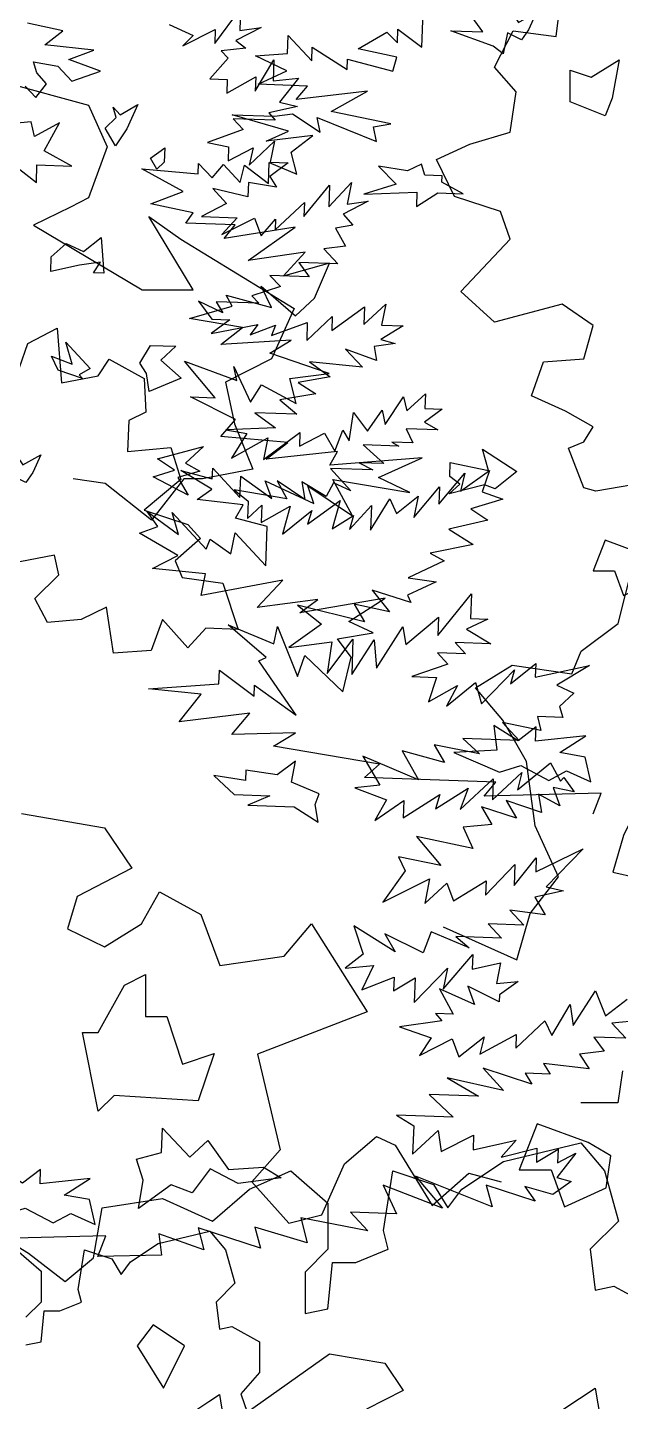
# Model space of a CAD drawing. Header units: inches. Extents: x -11 to 128, y 7 to 56.
# Drawn here: x 14.742 to 14.9422, y 23.3199 to 23.7842 of the extents above; entities that cross this region are included whole.
import ezdxf

# ---------------------------------------------------------------- set-up
doc = ezdxf.new("R2010")
doc.units = ezdxf.units.IN
doc.header["$MEASUREMENT"] = 0
doc.layers.add('CAY', color=94, linetype='Continuous')
doc.layers.add('CAY-3', color=61, linetype='Continuous')
picture_1 = doc.add_image_def('image1.jpg', size_in_pixel=(1680, 1093))

# ---------------------------------------------------------------- blocks, each defined once
blk = doc.blocks.new('A$C76451831')
at = {"layer": 'CAY'}
for p, q in [((3306.5, 1682.6), (3317.1, 1724.4)), ((3278.8, 1661.9), (3306.5, 1682.6)), ((3271.7, 1644.8), (3278.8, 1661.9)), ((3199.2, 1634.2), (3226.9, 1651.3)), ((3226.9, 1651.3), (3271.7, 1644.8)), ((3219.8, 1610), (3199.2, 1634.2)), ((3237.5, 1578.7), (3219.8, 1610)), ((3244, 1530.4), (3237.5, 1578.7)), ((2857.6, 1539.7), (2920.1, 1529)), ((2920.1, 1529), (2940.8, 1498.4)), ((3261.7, 1492), (3244, 1530.4)), ((2940.8, 1498.4), (2899.5, 1477.1)), ((3240.4, 1464.3), (3261.7, 1492)), ((2947.9, 1456.5), (2961.4, 1480.7)), ((2961.4, 1480.7), (2992.7, 1463.6)), ((2899.5, 1477.1), (2892.4, 1452.9)), ((2992.7, 1463.6), (3006.8, 1425.2)), ((3230.4, 1429.5), (3240.4, 1464.3)), ((2892.4, 1452.9), (2920.1, 1439.4)), ((2920.1, 1439.4), (2947.9, 1456.5)), ((3055.2, 1432.3), (3075.8, 1456.5)), ((3075.8, 1456.5), (3117.7, 1390.4)), ((3175, 1454.3), (3230.4, 1429.5)), ((3006.8, 1425.2), (3055.2, 1432.3)), ((3117.7, 1390.4), (3035.1, 1358.6)), ((3035.1, 1358.6), (3052.2, 1286.6)), ((3052.2, 1286.6), (3031, 1262.4)), ((5268, 577.1), (5268.9, 603.8)), ((5249.5, 580.4), (5249.9, 590.8)), ((5249.9, 590.8), (5268, 577.1)), ((5166.8, 572.4), (5167.3, 586)), ((5167.3, 586), (5185.2, 566.8)), ((5219.9, 576), (5241.7, 588.4)), ((5241.7, 588.4), (5249.5, 580.4)), ((5142.7, 570.6), (5166.8, 572.4)), ((5166.3, 559.3), (5142.7, 570.6)), ((5185.2, 566.8), (5185.5, 577.2)), ((5185.5, 577.2), (5211.7, 560.4)), ((5249.2, 569.6), (5219.9, 576)), ((5246.1, 559.2), (5249.2, 569.6)), ((5144.7, 549.2), (5166.3, 559.3)), ((5211.7, 560.4), (5212, 568.1)), ((5212, 568.1), (5246.1, 559.2)), ((5181.8, 547.9), (5144.7, 549.2)), ((5173.3, 537.8), (5181.8, 547.9)), ((5227, 544), (5173.3, 537.8)), ((5199.7, 528.7), (5227, 544)), ((5244.7, 519.4), (5199.7, 528.7)), ((5125.3, 526.3), (5157, 525.2)), ((5167.5, 513.9), (5125.3, 526.3)), ((5157, 525.2), (5170.6, 527)), ((5170.6, 527), (5191.5, 513.1)), ((5189.1, 524.1), (5233.8, 506.2)), ((5191.5, 513.1), (5189.1, 524.1)), ((5231.5, 517.1), (5244.7, 519.4)), ((5150.9, 506.4), (5167.5, 513.9)), ((5185.9, 510.6), (5150.9, 506.4)), ((5169.6, 498), (5185.9, 510.6)), ((5233.8, 506.2), (5231.5, 517.1)), ((5174, 481.5), (5169.6, 498)), ((5099.7, 481.8), (5100, 489.5)), ((5100, 489.5), (5110.1, 478.8)), ((5110.1, 478.8), (5118.6, 488.9)), ((5118.6, 488.9), (5131.2, 475.3)), ((5131.2, 475.3), (5134.4, 488.3)), ((5134.4, 488.3), (5152.5, 474.6)), ((5152.5, 474.6), (5153.1, 490.4)), ((5153.1, 490.4), (5174, 481.5)), ((5057.3, 485.6), (5099.7, 481.8)), ((5088.4, 468.6), (5057.3, 485.6)), ((5064.1, 459.1), (5088.4, 468.6)), ((5096, 452.5), (5064.1, 459.1)), ((5062.5, 449.6), (5086.7, 432.5)), ((5090.3, 444.6), (5096, 452.5)), ((5127.4, 443.3), (5090.3, 444.6)), ((5119.3, 433.1), (5127.4, 443.3)), ((5172.7, 441.7), (5119.3, 433.1)), ((5137.3, 416.6), (5172.7, 441.7)), ((5180.2, 422.8), (5137.3, 416.6)), ((5163.7, 404.8), (5180.2, 422.8)), ((5198.4, 414.5), (5163.7, 404.8)), ((5187.1, 388.1), (5198.4, 414.5)), ((5154.7, 381.1), (5147.1, 397.2)), ((5147.1, 397.2), (5173, 375)), ((5120.6, 390.5), (5154.7, 381.1)), ((5125.3, 382.1), (5120.6, 390.5)), ((5173, 375), (5187.1, 388.1)), ((5093.2, 372.8), (5125.3, 382.1)), ((5132.9, 366), (5093.2, 372.8)), ((5171.9, 380.3), (5154.8, 342.6)), ((5116.6, 353.4), (5132.9, 366)), ((5169.7, 356.6), (5116.6, 353.4)), ((5153.5, 346.7), (5169.7, 356.6)), ((5154.8, 342.6), (5120.1, 324.9)), ((5198.3, 331.5), (5153.5, 346.7)), ((5112.4, 313.2), (5089.4, 340.8)), ((5089.4, 340.8), (5128.7, 326.2)), ((5126.4, 336.8), (5139.1, 310)), ((5128.7, 326.2), (5126.4, 336.8)), ((5168.7, 327.6), (5198.3, 331.5)), ((5120.1, 324.9), (5127.1, 293.6)), ((5139.1, 310), (5147.2, 322.9)), ((5147.2, 322.9), (5173.5, 308.8)), ((5173.5, 308.8), (5168.7, 327.6)), ((5093.9, 313.9), (5112.4, 313.2)), ((5127.7, 296.8), (5093.9, 313.9)), ((5116.8, 284), (5127.7, 296.8)), ((5127.1, 293.6), (5140.7, 259.4)), ((5167, 279.6), (5116.8, 284)), ((5150.7, 267), (5167, 279.6)), ((5204.4, 272.8), (5150.7, 267)), ((5198.6, 262.6), (5204.4, 272.8)), ((5140.7, 259.4), (5103, 252.3)), ((5110.3, 252.1), (5110.6, 260.2)), ((5110.6, 260.2), (5131.1, 238.2)), ((5268.1, 267.9), (5198.6, 262.6)), ((5235.4, 253.2), (5268.1, 267.9)), ((5029.8, 248.8), (5005.7, 252.3)), ((5064.6, 221), (5029.8, 248.8)), ((5088.8, 252.3), (5064.6, 221)), ((5110, 244.4), (5086.5, 258.4)), ((5086.5, 258.4), (5110.3, 252.1)), ((5103, 252.3), (5088.8, 252.3)), ((5131.1, 238.2), (5131.7, 254.1)), ((5131.7, 254.1), (5155.1, 237.4)), ((5155.1, 237.4), (5150.1, 250.7)), ((5150.1, 250.7), (5186.7, 233.6)), ((5200.9, 251.6), (5259, 241.9)), ((5215.8, 224.4), (5200.9, 251.6)), ((5259, 241.9), (5235.4, 253.2)), ((5098.9, 236.6), (5110, 244.4)), ((5186.7, 233.6), (5182.2, 246.9)), ((5182.2, 246.9), (5215.8, 224.4)), ((5133.6, 232.7), (5098.9, 236.6)), ((5127.8, 222.5), (5133.6, 232.7)), ((5069.2, 216.4), (5061.4, 227.5)), ((5061.4, 227.5), (5084.8, 210.4)), ((5080, 226.9), (5105.7, 199.2)), ((5084.8, 210.4), (5080, 226.9)), ((5151.6, 216.2), (5127.8, 222.5)), ((5055.4, 211.4), (5069.2, 216.4)), ((5084.3, 194.5), (5055.4, 211.4)), ((5124.2, 195.8), (5127.5, 211.6)), ((5127.5, 211.6), (5150.6, 186.8)), ((5150.6, 186.8), (5151.6, 216.2)), ((5105.7, 199.2), (5108.7, 206.8)), ((5108.7, 206.8), (5124.2, 195.8)), ((5065.3, 184.8), (5084.3, 194.5)), ((5105.1, 180.6), (5065.3, 184.8)), ((5101.8, 164.4), (5105.1, 180.6)), ((5163.4, 175.9), (5101.8, 164.4)), ((5144.1, 155.3), (5163.4, 175.9)), ((5189.6, 161.4), (5144.1, 155.3)), ((5240.4, 162.3), (5176.1, 151.4)), ((5176.1, 151.4), (5189.6, 161.4)), ((5213, 144.7), (5240.4, 162.3)), ((5150.9, 117.8), (5122.3, 142.4)), ((5122.3, 142.4), (5156.7, 128.1)), ((5156.7, 128.1), (5159.4, 141.1)), ((5159.4, 141.1), (5174.4, 103.4)), ((5204.4, 131.8), (5231.3, 136.3)), ((5231.3, 136.3), (5213, 144.7)), ((5214.8, 117.9), (5204.4, 131.8)), ((5145.4, 115.3), (5150.9, 117.8)), ((5173.4, 74.4), (5145.4, 115.3)), ((5174.4, 103.4), (5180, 119.1)), ((5180, 119.1), (5208.5, 91.8)), ((5208.5, 91.8), (5214.8, 117.9)), ((5115.3, 97.8), (5115.7, 108.2)), ((5115.7, 108.2), (5141.7, 88.7)), ((5062.2, 94.2), (5115.3, 97.8)), ((5101.9, 90.1), (5062.2, 94.2)), ((5141.7, 88.7), (5142, 96.8)), ((5142, 96.8), (5173.4, 74.4)), ((5085.3, 69.4), (5101.9, 90.1)), ((5138.6, 75.7), (5085.3, 69.4)), ((5124.9, 59.8), (5138.6, 75.7)), ((5172.9, 60.9), (5124.9, 59.8)), ((5156.3, 51), (5172.9, 60.9)), ((5236, 37.4), (5156.3, 51)), ((5224.8, 27.3), (5236, 37.4)), ((5323.5, 23.9), (5224.8, 27.3)), ((5314.9, 13.3), (5323.5, 23.9)), ((5402.9, 15.7), (5314.9, 13.3)), ((5396.9, 0), (5402.9, 15.7))]:
    blk.add_line(p, q, dxfattribs=at)
for points in [[(3369.9, 1515.3), (3365.9, 1547), (3338.2, 1527.2), (3318.4, 1539), (3310.5, 1523.2), (3302.6, 1495.5), (3338.2, 1487.6), (3354, 1495.5)], [(2935.2, 1410.5), (2951, 1418.5), (2951, 1386.8), (2966.9, 1386.8), (2978.8, 1351.1), (3002.5, 1359.1), (2990.6, 1323.4), (2927.3, 1327.4), (2915.4, 1315.5), (2903.5, 1374.9), (2915.4, 1374.9)], [(1795.5, 989.9), (1795.5, 1013.7), (1811.3, 1008.4), (1832.5, 1021.6), (1827.2, 992.6), (1821.9, 979.4)], [(1445.7, 970.1), (1454.1, 978), (1451.7, 985.8), (1456.9, 980.2), (1470.4, 987.9), (1462, 969.6), (1453.4, 956.7)], [(1444.6, 860.9), (1436.9, 861.2), (1442.2, 869.2), (1426.3, 867), (1404.8, 862.3), (1405.2, 873.2), (1416.4, 883.2), (1429.3, 877.3), (1442.8, 887.7)], [(1428.7, 781.7), (1410.3, 787.8), (1405.3, 798.4), (1420.9, 792.4), (1416.1, 808.9), (1434.4, 789.2), (1426.1, 784.5)], [(1476.9, 785.4), (1471.7, 793.3), (1479.9, 806.6), (1498.9, 806), (1487.6, 795.5), (1503, 781.8), (1478.7, 771.8)], [(1364.6, 698.7), (1332.9, 710.2), (1356.9, 709.4), (1346.9, 723.3), (1362.7, 720.1), (1370.9, 735.6), (1383.8, 716.6), (1397.3, 724.3), (1391.3, 710.9), (1386.1, 703.4), (1375.4, 708.7), (1372.1, 693)], [(1485.1, 721.2), (1519.8, 730.4), (1506.2, 717.8), (1516.9, 712), (1500.4, 707.1), (1508.1, 693.7), (1481.9, 707.7), (1497.9, 712.6)], [(5321.5, 577.9), (5289.7, 589.5), (5313.7, 588.6), (5303.8, 602.6), (5319.5, 599.3), (5327.8, 614.9), (5340.7, 595.8), (5354.1, 603.5), (5348.2, 590.1), (5343, 582.6), (5332.3, 588), (5329, 572.2)], [(1603.8, 461), (1606.8, 469), (1585.8, 477.9), (1589, 493.7), (1575.1, 483.3), (1551.6, 486.8), (1551.4, 479.1), (1527.5, 482.7), (1542.8, 468.5), (1569.5, 467.6), (1553, 460.5), (1587.8, 459.2), (1606, 447.7)], [(5270.1, 480.9), (5267.7, 489.1), (5257.1, 484.1), (5235.4, 487.5), (5248.5, 473.9), (5224.3, 466.6), (5264.2, 467.9), (5263.8, 457.1), (5280, 467.4), (5299.1, 466.7), (5283, 475.4), (5283.2, 480.4)], [(5288.9, 254), (5289.3, 264.4), (5318.1, 258.4), (5313.6, 274.5), (5339.3, 257.7), (5323, 244.7), (5315, 247.7), (5288.4, 240.9), (5296.4, 248.3)], [(1474.2, 178.1), (1469.4, 194.1), (1488.1, 198.9), (1488.8, 217.4), (1509.3, 195.4), (1522.9, 208.1), (1538.4, 186.2), (1564.8, 188), (1578.1, 179.9), (1545.8, 175.6), (1524.8, 186.7), (1511.1, 168.6), (1495.4, 174.6), (1470.8, 156.9)], [(1809, 206.5), (1770.6, 220.7), (1757.1, 185.9), (1781.3, 185.9), (1791.3, 158.2), (1822.5, 172.3), (1826.1, 196.5)], [(1438.2, 144.9), (1433.9, 163.6), (1414.9, 167), (1434.4, 179.5), (1396.7, 175.3), (1397, 186.2), (1383.5, 175.8), (1365.4, 187.3), (1367.4, 168.6), (1335.2, 167), (1369.6, 152.2), (1385.6, 157.1), (1406.5, 146), (1419.9, 153.2)], [(5395.1, 24.1), (5390.7, 42.8), (5371.8, 46.2), (5391.3, 58.7), (5353.5, 54.6), (5353.9, 65.4), (5340.4, 55), (5322.2, 66.5), (5324.3, 47.9), (5292.1, 46.3), (5326.4, 31.5), (5342.5, 36.4), (5363.4, 25.2), (5376.8, 32.4)]]:
    blk.add_lwpolyline(points, close=True, dxfattribs=at)
for points in [[(1842.7, 701.7), (1814.8, 696.9), (1805.7, 699.3), (1794.3, 729.2), (1805.7, 733.9), (1812.8, 745.3), (1792, 757.1), (1766.4, 768.5), (1775.5, 794.1), (1805.7, 796.4), (1812.8, 821.6), (1789.6, 837.7), (1738.5, 824), (1713.4, 847.2), (1750.3, 886.5), (1743.2, 907.3), (1708.6, 918.7), (1694.9, 946.6), (1720, 958), (1750.3, 967.1), (1755, 997.4), (1738.5, 1015.9), (1752.7, 1043.4), (1784.9, 1039.1), (1789.6, 1076)], [(1365.3, 951.6), (1394, 929.3), (1394.4, 942.4), (1420.7, 941.5), (1399.8, 953.1), (1411.4, 974), (1392.5, 963.8), (1390.1, 974.8), (1368.8, 972.8)], [(1385.6, 1001.7), (1393.5, 993.3), (1401.6, 1003.4), (1394.2, 1011.8), (1391.7, 1020.1), (1410.2, 1016.7), (1420.7, 1005.5), (1442.2, 1012.9), (1418.5, 1021.8), (1437.3, 1028.9), (1400.3, 1032.9), (1413.8, 1043.3), (1387.3, 1049.2)], [(1493.8, 1048.2), (1512, 1039.9), (1504.1, 1032), (1528.5, 1044.3), (1528.1, 1033.9), (1547.6, 1060), (1547.1, 1043.7), (1563, 1045.8), (1544.1, 1036.1), (1551.6, 1030.3), (1532.9, 1028.3), (1538.2, 1022.7), (1524.5, 1007.3), (1537.6, 1006.8), (1537.3, 996.4), (1559, 1008.8), (1558.6, 997.9), (1572.6, 1021.5), (1572, 1005.6), (1591.1, 1007.7), (1576.9, 989.6), (1590.4, 986.4), (1568.9, 981.7), (1573.7, 976.1), (1542, 977.2), (1549.5, 969.2), (1522.8, 959.3), (1538.6, 956), (1538.2, 945.6), (1557.1, 955.4), (1554, 942.3), (1573.2, 960.2), (1569.9, 944.5), (1583.5, 944), (1569.5, 933.6), (1574.7, 925.7), (1553.5, 929.2), (1553.1, 918.3), (1526.6, 924.7), (1537.1, 913.4), (1518.2, 903.7), (1544.9, 902.7), (1533.5, 890), (1558, 902.3), (1563, 889), (1573.8, 901.7), (1573.5, 893.6), (1595.6, 914.1), (1595.2, 903.7), (1614.6, 927.1), (1614, 910.8), (1631, 929.2), (1627.7, 913), (1643.6, 915.2), (1624.7, 905.4), (1632.1, 897), (1618.9, 894.7), (1626.6, 881.3), (1610.2, 879.2), (1620.7, 867.9), (1591.3, 868.9), (1599.1, 858.2), (1569.6, 859.3), (1577.5, 850.8), (1556, 843.9), (1561.2, 838.3), (1529.1, 839.4), (1534.2, 831), (1515.9, 839.8), (1525.9, 826.3), (1539.5, 825.9), (1525.5, 815.5), (1560.6, 822.4), (1554.9, 814.4), (1573.8, 821.9), (1570.8, 813.9), (1597.8, 823.8), (1597.4, 810.2), (1616.6, 828.2), (1616.2, 817.7), (1640.9, 835.5), (1640.4, 822.3), (1656.8, 837.6), (1653.5, 821.9), (1669.8, 821.3), (1653.1, 811), (1663.9, 807.9), (1648, 805.8), (1649.9, 795.3), (1626.6, 803.8), (1639.3, 790.2), (1599.5, 794.3), (1615, 782.9), (1590.8, 778.7), (1604.1, 770.1), (1577.2, 765.6), (1590, 754.7), (1558.3, 755.8), (1573.8, 744.4), (1536.6, 743), (1552.3, 740.2), (1540.8, 721.6), (1568.1, 736.9), (1564.8, 720.7), (1592.2, 741.1), (1591.9, 730.6), (1610.8, 740.4), (1618.5, 727), (1624.5, 742.7), (1629.2, 734.8), (1632.6, 756), (1643, 742), (1654, 757.9), (1656.3, 747), (1670.2, 767.8), (1672.6, 757.3), (1686.6, 770), (1686.2, 759.1), (1699.3, 758.6), (1685.9, 748.7), (1696.1, 742.9), (1672.1, 743.7), (1677.2, 733.1), (1661.3, 733.7), (1666.6, 730.8), (1639.9, 731.7), (1655.3, 717.6), (1636.8, 718.2), (1647, 712.9), (1615.3, 714), (1630.6, 697.1), (1617.6, 703), (1611.9, 692.8), (1593.7, 703.8), (1595.9, 690.6), (1575.1, 704.5), (1582.3, 691.1), (1542.7, 697.9), (1553.3, 689.4), (1552.8, 676.3), (1563.6, 686.3), (1563.1, 673.2), (1584.9, 685.6), (1579.1, 664.5), (1601.1, 682.3), (1598, 672), (1622.6, 689.7), (1616.4, 668.6), (1632.6, 678.5), (1629.6, 668.1), (1646.1, 686.1), (1645.4, 667.6), (1659.8, 691.1), (1664.9, 680), (1681.2, 693.1), (1677.9, 676.9), (1697.3, 700.2), (1696.8, 687.1), (1716.2, 710.4), (1713, 696.9), (1734.9, 712.5), (1729.3, 696.4), (1745, 690.8), (1720.7, 683.5), (1733.6, 674.9), (1704.3, 668.2), (1722.5, 656.7), (1690.1, 650.1), (1700.8, 644.3), (1673.6, 631.7), (1694.8, 628.7), (1673.2, 618.6), (1675.7, 613), (1646.5, 622.2), (1659.6, 605.9), (1633, 611.8), (1640.7, 598.4), (1590.4, 611), (1608.5, 596.8), (1583.9, 579.1), (1616.2, 583.4), (1612.6, 559.5), (1632.1, 585.5), (1631.2, 558.8), (1648, 585), (1649.9, 563.6), (1669.6, 594.7), (1671.9, 581.4), (1696.6, 601.9), (1696.1, 588.3), (1721.2, 619.6), (1720.6, 601), (1733.7, 600.6), (1717.6, 593), (1735.8, 581.9), (1709.1, 582.8), (1716.9, 574.4), (1695.7, 575.2), (1703.5, 566.7), (1676.5, 557.2), (1695, 556.6), (1688.9, 538.2), (1710.7, 550.6), (1702.4, 535), (1724.3, 552.8), (1728.8, 536.8), (1753.7, 562.3), (1750.6, 551.9), (1769.7, 567.1), (1769.3, 556.7), (1810, 565.7), (1785.4, 550.7), (1798.4, 544.8), (1787.6, 534.8), (1790, 526.5), (1771, 527.2), (1773.4, 516.7), (1744.6, 522.7), (1757.2, 509.1), (1714.7, 510.6), (1727.4, 499.2), (1693.2, 505.9), (1700.9, 492.5), (1669.1, 501.3), (1681.4, 479.5), (1639.5, 497.3), (1652.3, 475.6), (1633.6, 473.5), (1657.4, 464.5), (1648.7, 449), (1670.5, 464.1), (1670, 450.9), (1697.4, 468.6), (1694.3, 457.8), (1718.8, 473.3), (1712.8, 457.1), (1737.7, 480.3), (1737.1, 464.5), (1759.1, 485), (1755.9, 472), (1780.7, 492.4), (1788.3, 478.5), (1790.7, 481.2), (1798.5, 470.5), (1782.7, 473.7), (1787.7, 460), (1771.7, 468.7), (1773.9, 455), (1747.5, 464.1), (1755.2, 450.7), (1728.8, 459.3), (1736.5, 445.9), (1715.1, 443.9), (1722.2, 427.8), (1680, 437), (1698.2, 415), (1666.3, 421.6), (1671.3, 411), (1654.7, 387.5), (1689.7, 404.9), (1686.3, 386.4), (1702.7, 401.7), (1707.7, 388.4), (1732.3, 403.4), (1731.9, 392.6), (1754, 415.8), (1753.4, 400), (1770, 420.7), (1769.7, 410.3), (1805.2, 427.6), (1777.4, 399.1), (1790.4, 396), (1769, 391.3), (1776.7, 377.8), (1750.1, 381.5), (1760.6, 370.2), (1733.8, 371.2), (1743.9, 360.4), (1709.5, 361.6), (1719.6, 353.1), (1691, 365), (1685, 349.3), (1656.1, 363.5), (1663.8, 350.1), (1632.7, 369.7), (1639.7, 348.2), (1626.2, 337.8), (1647.6, 339.7), (1638.8, 321.5), (1663.1, 331), (1662.7, 320.6), (1679, 330.5), (1678.3, 311.9), (1703.2, 337.8), (1700, 322), (1722.2, 348), (1721.8, 337.1), (1743.2, 341.8), (1740, 326.1), (1756.3, 327.8), (1742.4, 317.8), (1742.2, 312.4), (1718.6, 324.1), (1723.6, 310.3), (1697.2, 322.1), (1707.5, 303.2), (1694.3, 303.7), (1699.1, 298), (1667.2, 293.7), (1691, 285.2), (1682.3, 271.9), (1706.8, 284.6), (1711.8, 270.9), (1730.9, 286.1), (1727.7, 273), (1755, 287.9), (1754.6, 277.5), (1776.6, 298.1), (1781.7, 287), (1795.6, 310.5), (1797.8, 294.6), (1814.6, 320.8), (1822.1, 301.9), (1838.4, 314.5)], [(1848.2, 298.3), (1826.8, 296.3), (1837.3, 285.1), (1813.3, 285.9), (1821.1, 275.2), (1802.5, 273.1), (1809.8, 262), (1775.5, 265.9), (1780.6, 258), (1761.6, 258.7), (1766.8, 250.4), (1730.1, 262.5), (1745.3, 245.7), (1703.1, 255.3), (1726.6, 241.3), (1689.5, 242.6), (1707.5, 225.7), (1664.9, 227.2), (1677.8, 219), (1677, 197.7), (1696.2, 215.6), (1698.4, 199.7), (1722.9, 212), (1722.5, 201.1), (1754.9, 208.2), (1743.6, 195.4), (1770.5, 202.2), (1770.2, 191.8), (1786.4, 201.6), (1786, 191.2), (1799.9, 198.4), (1785.6, 180.3), (1796.4, 177.2), (1782.5, 167.3), (1761.4, 173.5), (1769.1, 162.3), (1732.4, 174.5), (1736.8, 158), (1679.2, 181.3), (1699.6, 157), (1654.9, 174.5), (1665, 152.8), (1630.2, 154), (1643.3, 140), (1592.9, 149.9), (1597.7, 131.1), (1558.2, 142.9), (1562.6, 126.9), (1515.6, 142.2), (1520, 125.7), (1486, 137.8), (1488.1, 121.8), (1440.1, 120.8), (1446.1, 136.4), (1358.1, 134.1)], [(1484.5, 939.3), (1479.8, 947.6), (1490.5, 955.4), (1490.1, 944.5), (1484.5, 939.3)]]:
    blk.add_lwpolyline(points, dxfattribs=at)
at = {"layer": 'CAY-3'}
for p, q in [((3100.6, 1276), (3124.7, 1296.6)), ((3124.7, 1296.6), (3138.9, 1290.1)), ((3138.9, 1290.1), (3166.6, 1244.7)), ((3220.2, 1277.6), (3278.5, 1291.8)), ((3278.5, 1291.8), (3296.2, 1270.6)), ((3083.5, 1237.6), (3100.6, 1276)), ((3188.9, 1257), (3220.2, 1277.6)), ((3029.1, 1257), (3060.4, 1270.6)), ((3031, 1262.4), (3058.7, 1231.2)), ((3060.4, 1270.6), (3088.1, 1246.4)), ((3130, 1225.7), (3137, 1270.6)), ((3137, 1270.6), (3167.7, 1260.5)), ((3166.6, 1244.7), (3194.3, 1268.9)), ((3194.3, 1268.9), (3218.5, 1262.4)), ((3296.2, 1270.6), (3306.9, 1232.8)), ((3001.4, 1232.8), (3029.1, 1257)), ((3167.7, 1260.5), (3178.3, 1242.8)), ((3178.3, 1242.8), (3188.9, 1257)), ((2911.8, 1205.1), (2918.3, 1242.8)), ((2918.3, 1242.8), (2963.7, 1249.9)), ((2963.7, 1249.9), (3001.4, 1232.8)), ((3088.1, 1246.4), (3088.1, 1211.6)), ((2818.1, 1236.4), (2862.9, 1208.6)), ((3058.7, 1231.2), (3083.5, 1237.6)), ((3306.9, 1232.8), (3285.6, 1211.6)), ((3133.5, 1211.6), (3130, 1225.7)), ((3088.1, 1211.6), (3071, 1194.5)), ((3109.3, 1201.6), (3133.5, 1211.6)), ((3285.6, 1211.6), (3289.2, 1180.9)), ((2862.9, 1208.6), (2890.6, 1187.4)), ((2890.6, 1187.4), (2911.8, 1205.1)), ((3088.1, 1166.8), (3091.6, 1201.6)), ((3091.6, 1201.6), (3109.3, 1201.6)), ((3071, 1194.5), (3071, 1163.2)), ((3289.2, 1180.9), (3303.3, 1183.9)), ((3303.3, 1183.9), (3334.6, 1166.8)), ((3071, 1163.2), (3088.1, 1166.8)), ((4954.6, 550.5), (5017.1, 533.4)), ((5017.1, 533.4), (5031.3, 502.1)), ((5031.3, 502.1), (5017.1, 463.8)), ((5003.6, 456.7), (4975.9, 443.1)), ((5017.1, 463.8), (5003.6, 456.7)), ((5095.9, 394.5), (5062.5, 449.6)), ((4975.9, 443.1), (5057.6, 394.5)), ((5086.7, 432.5), (5171.9, 380.3)), ((5057.6, 394.5), (5095.9, 394.5)), ((1834.8, 260.5), (1831.3, 236.3)), ((1831.3, 236.3), (1803.5, 236.3))]:
    blk.add_line(p, q, dxfattribs=at)
for points in [[(6424.8, 1211.2), (6443.3, 1195.1), (6443.3, 1171.9), (6431.9, 1160.5)], [(6431.9, 1139.6), (6443.3, 1142), (6445.7, 1165.2), (6457.5, 1165.2), (6473.6, 1171.9), (6471.2, 1181.3), (6475.9, 1211.2), (6496.4, 1204.5), (6503.5, 1192.7), (6510.5, 1202.1), (6531.4, 1215.9), (6570.3, 1225.3), (6582.1, 1211.2), (6589.1, 1186), (6575, 1171.9), (6577.4, 1151.4), (6586.8, 1153.4), (6607.6, 1142), (6607.6, 1118.8), (6593.5, 1102.7), (6598.2, 1088.9), (6660.3, 1132.9), (6702, 1125.9), (6715.7, 1105.4), (6688.2, 1091.2)], [(4965.2, 336), (4971.6, 354), (4993.7, 365.6), (4996.9, 324.4), (5024.3, 329.7), (5032.7, 342.4), (5059.1, 327.6), (5060.2, 302.3), (5047.5, 296), (5046.4, 272.8), (5079.1, 275.9), (5086.5, 251.7), (5059.1, 228.5), (5091.8, 217.9), (5101.3, 207.4), (5082.3, 190.5), (5087.6, 177.8), (5118.2, 173.6), (5129.8, 138.8), (5105.5, 139.9), (5091.8, 125.1), (5072.8, 146.2), (5064.4, 123), (5035.9, 120.9), (5030.6, 155.7), (5011.6, 146.2), (4986.3, 144.1), (4976.8, 162), (4994.8, 179.9), (4991.6, 194.7), (4958.9, 188.4)]]:
    blk.add_lwpolyline(points, dxfattribs=at)
for points in [[(2980.4, 1138.9), (2956.7, 1154.8), (2944.8, 1138.9), (2964.6, 1107.2)], [(3277.4, 1099.3), (3289.2, 1107.2), (3293.2, 1083.5), (3257.6, 1067.6), (3253.6, 1083.5)], [(6569.5, 1097), (6577.4, 1102.3), (6580, 1086.5), (6556.3, 1075.9), (6553.6, 1086.5)], [(1847.4, 650.5), (1821.8, 660), (1812.8, 636.8), (1828.9, 636.8), (1835.6, 618.3), (1856.4, 627.7), (1858.8, 643.8)]]:
    blk.add_lwpolyline(points, close=True, dxfattribs=at)

msp = doc.modelspace()

# ---------------------------------------------------------------- block references
at = {"layer": 'CAY', "xscale": 0.0004489089019145984, "yscale": 0.0004489089019145984, "zscale": 0.0004489089019145984}
for p in [(12.51033, 23.51849), (14.11921, 23.31472), (11.85412, 22.82744), (13.45711, 22.82744)]:
    msp.add_blockref('A$C76451831', p, dxfattribs=at)

# ---------------------------------------------------------------- pictures from other files: only their frames are drawn
image = msp.add_image(picture_1, insert=(12.49661, 7.37723), size_in_units=(74.4025, 48.40591))
image.dxf.flags = 6

doc.saveas('drawing.dxf')
